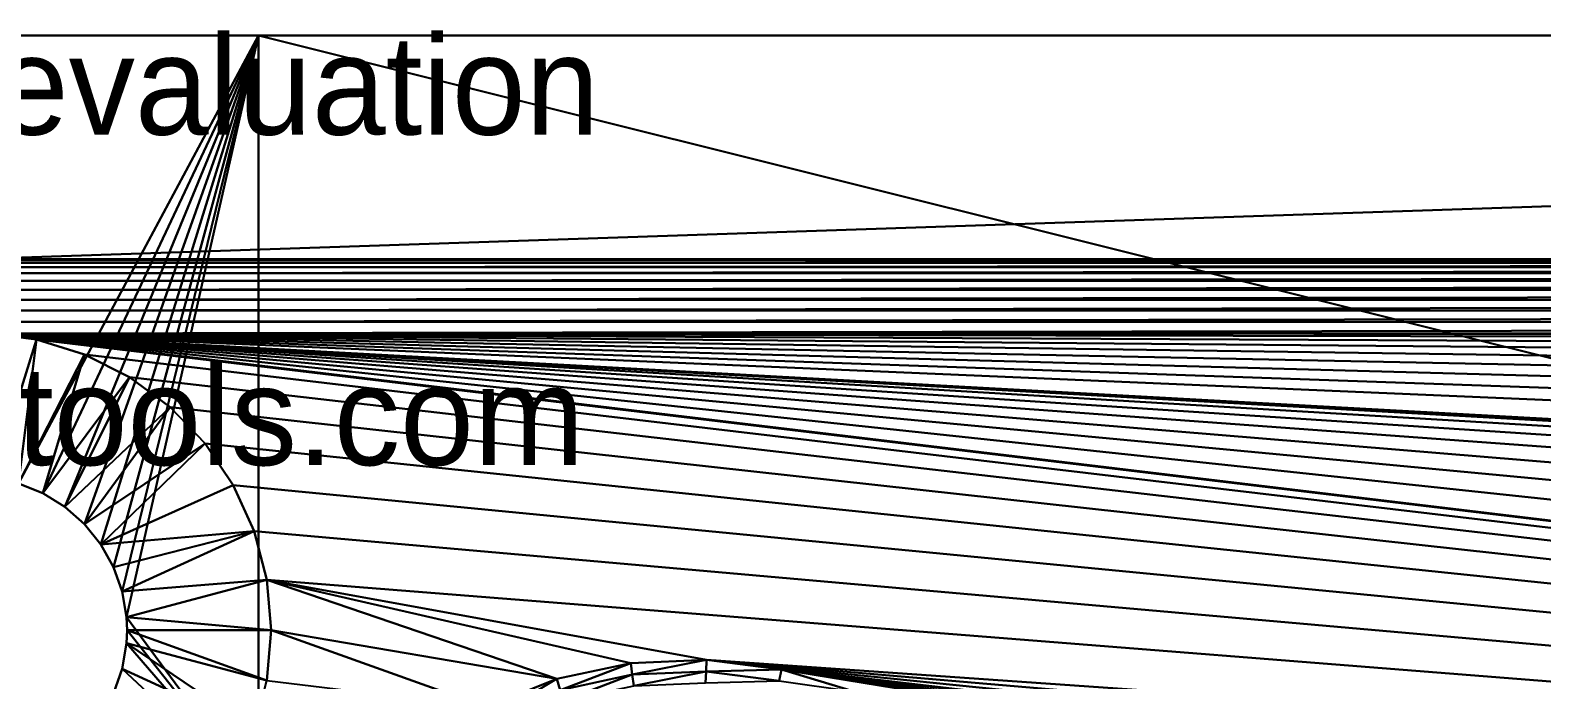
# Model space of a CAD drawing. Header units: millimetres. Extents: x 0 to 86.3, y 0 to 63.6.
# Drawn here: x 8.21 to 24.35, y 56.62 to 63.56 of the extents above; entities that cross this region are included whole.
import ezdxf

# ---------------------------------------------------------------- set-up
doc = ezdxf.new("R2010")
doc.units = ezdxf.units.MM
doc.layers.get('0').update_dxf_attribs({"color": 132, "linetype": 'CONTINUOUS'})

# ---------------------------------------------------------------- blocks, each defined once
blk = doc.blocks.new('ABViewer')
at = {"color": 0, "insert": (0, 0), "char_height": 0.05, "width": 0.5, "attachment_point": 1}
blk.add_mtext('ABViewer 9 evaluation - www.cadsofttools.com', dxfattribs=at)

msp = doc.modelspace()

# ---------------------------------------------------------------- linework, layer by layer
at = {"invisible_edges": 16}
for points in [[(10.653, 63.5), (8.091, 58.716), (7.592, 63.5)], [(78.751, 63.5, 7.137), (43.172, 63.5), (7.592, 63.5, 7.137)], [(7.592, 63.5, 7.137), (43.172, 63.5), (10.653, 63.5)], [(7.592, 63.5, 7.137), (10.653, 63.5), (7.592, 63.5)], [(78.751, 61.112, 7.137), (78.751, 63.5, 7.137), (7.592, 61.112, 7.137)], [(7.592, 61.112, 7.137), (78.751, 63.5, 7.137), (7.592, 63.5, 7.137)], [(10.653, 63.5), (8.349, 58.613), (8.091, 58.716)], [(8.586, 58.467), (8.349, 58.613), (10.653, 63.5)], [(8.586, 58.467), (10.653, 63.5), (8.794, 58.284)], [(8.794, 58.284), (10.653, 63.5), (8.969, 58.067)], [(10.653, 63.5), (9.104, 57.825), (8.969, 58.067)], [(10.653, 63.5), (9.197, 57.563), (9.104, 57.825)], [(9.244, 57.289), (9.197, 57.563), (10.653, 63.5)], [(10.653, 55.378), (9.244, 57.289), (10.653, 63.5)], [(10.653, 55.378), (10.653, 63.5), (43.172, 55.378)], [(43.172, 55.378), (10.653, 63.5), (43.172, 63.5)], [(78.751, 61.112, 4.756), (78.751, 61.112, 7.137), (7.592, 61.112, 4.756)], [(7.592, 61.112, 4.756), (78.751, 61.112, 7.137), (7.592, 61.112, 7.137)], [(7.592, 61.103, 4.632), (78.751, 61.103, 4.632), (78.751, 61.112, 4.756)], [(7.592, 61.103, 4.632), (78.751, 61.112, 4.756), (7.592, 61.112, 4.756)], [(7.592, 61.074, 4.511), (78.751, 61.074, 4.511), (78.751, 61.103, 4.632)], [(7.592, 61.074, 4.511), (78.751, 61.103, 4.632), (7.592, 61.103, 4.632)], [(7.592, 61.026, 4.396), (78.751, 61.026, 4.396), (78.751, 61.074, 4.511)], [(7.592, 61.026, 4.396), (78.751, 61.074, 4.511), (7.592, 61.074, 4.511)], [(7.592, 60.961, 4.29), (78.751, 60.961, 4.29), (78.751, 61.026, 4.396)], [(7.592, 60.961, 4.29), (78.751, 61.026, 4.396), (7.592, 61.026, 4.396)], [(7.592, 60.88, 4.195), (78.751, 60.88, 4.195), (78.751, 60.961, 4.29)], [(7.592, 60.88, 4.195), (78.751, 60.961, 4.29), (7.592, 60.961, 4.29)], [(7.592, 60.785, 4.114), (78.751, 60.785, 4.114), (78.751, 60.88, 4.195)], [(7.592, 60.785, 4.114), (78.751, 60.88, 4.195), (7.592, 60.88, 4.195)], [(7.592, 60.679, 4.049), (78.751, 60.679, 4.049), (78.751, 60.785, 4.114)], [(7.592, 60.679, 4.049), (78.751, 60.785, 4.114), (7.592, 60.785, 4.114)], [(7.592, 60.564, 4.001), (78.751, 60.564, 4.001), (78.751, 60.679, 4.049)], [(7.592, 60.564, 4.001), (78.751, 60.679, 4.049), (7.592, 60.679, 4.049)], [(7.592, 60.443, 3.972), (78.751, 60.443, 3.972), (78.751, 60.564, 4.001)], [(7.592, 60.443, 3.972), (78.751, 60.564, 4.001), (7.592, 60.564, 4.001)], [(7.812, 60.319, 3.962), (78.751, 60.443, 3.972), (7.592, 60.443, 3.972)], [(78.531, 60.319, 3.962), (78.751, 60.443, 3.972), (7.812, 60.319, 3.962)], [(8.281, 60.254, 3.175), (7.812, 60.319, 3.962), (7.746, 60.322, 3.175)], [(7.82, 58.775, 3.175), (8.281, 60.254, 3.175), (7.746, 60.322, 3.175)], [(78.328, 60.299, 3.962), (78.531, 60.319, 3.962), (7.812, 60.319, 3.962)], [(76.101, 58.928, 3.962), (76.439, 59.347, 3.962), (7.812, 60.319, 3.962)], [(7.812, 60.319, 3.962), (76.439, 59.347, 3.962), (76.844, 59.703, 3.962)], [(76.844, 59.703, 3.962), (77.302, 59.985, 3.962), (7.812, 60.319, 3.962)], [(7.812, 60.319, 3.962), (77.302, 59.985, 3.962), (77.802, 60.186, 3.962)], [(7.812, 60.319, 3.962), (77.802, 60.186, 3.962), (78.328, 60.299, 3.962)], [(75.568, 57.419, 3.962), (75.659, 57.95, 3.962), (7.812, 60.319, 3.962)], [(7.812, 60.319, 3.962), (75.659, 57.95, 3.962), (75.838, 58.458, 3.962)], [(7.812, 60.319, 3.962), (75.838, 58.458, 3.962), (76.101, 58.928, 3.962)], [(67.161, 54.74, 3.962), (67.669, 55.37, 3.962), (7.812, 60.319, 3.962)], [(67.161, 54.74, 3.962), (7.812, 60.319, 3.962), (66.766, 54.034, 3.962)], [(67.669, 55.37, 3.962), (68.276, 55.904, 3.962), (7.812, 60.319, 3.962)], [(7.812, 60.319, 3.962), (68.276, 55.904, 3.962), (68.965, 56.328, 3.962)], [(7.812, 60.319, 3.962), (68.965, 56.328, 3.962), (69.715, 56.63, 3.962)], [(66.766, 54.034, 3.962), (7.812, 60.319, 3.962), (66.497, 53.272, 3.962)], [(66.497, 53.272, 3.962), (7.812, 60.319, 3.962), (8.281, 60.254, 3.962)], [(69.715, 56.63, 3.962), (70.506, 56.8, 3.962), (7.812, 60.319, 3.962)], [(7.812, 60.319, 3.962), (70.506, 56.8, 3.962), (71.314, 56.835, 3.962)], [(7.812, 60.319, 3.962), (71.314, 56.835, 3.962), (75.568, 57.419, 3.962)], [(8.281, 60.254, 3.175), (8.281, 60.254, 3.962), (7.812, 60.319, 3.962)], [(8.091, 58.716, 3.175), (8.281, 60.254, 3.175), (7.82, 58.775, 3.175)], [(8.091, 58.716, 3.175), (8.795, 60.096, 3.175), (8.281, 60.254, 3.175)], [(66.497, 53.272, 3.962), (8.281, 60.254, 3.962), (8.795, 60.096, 3.962)], [(8.795, 60.096, 3.175), (8.795, 60.096, 3.962), (8.281, 60.254, 3.962)], [(8.795, 60.096, 3.175), (8.281, 60.254, 3.962), (8.281, 60.254, 3.175)], [(8.349, 58.613, 3.175), (8.795, 60.096, 3.175), (8.091, 58.716, 3.175)], [(8.349, 58.613, 3.175), (9.276, 59.854, 3.175), (8.795, 60.096, 3.175)], [(8.795, 60.096, 3.962), (9.276, 59.854, 3.962), (66.497, 53.272, 3.962)], [(9.276, 59.854, 3.175), (9.276, 59.854, 3.962), (8.795, 60.096, 3.962)], [(9.276, 59.854, 3.175), (8.795, 60.096, 3.962), (8.795, 60.096, 3.175)], [(8.586, 58.467, 3.175), (9.276, 59.854, 3.175), (8.349, 58.613, 3.175)], [(8.586, 58.467, 3.175), (9.709, 59.533, 3.175), (9.276, 59.854, 3.175)], [(66.497, 53.272, 3.962), (9.276, 59.854, 3.962), (9.709, 59.533, 3.962)], [(9.709, 59.533, 3.175), (9.709, 59.533, 3.962), (9.276, 59.854, 3.962)], [(9.709, 59.533, 3.175), (9.276, 59.854, 3.962), (9.276, 59.854, 3.175)], [(8.794, 58.284, 3.175), (9.709, 59.533, 3.175), (8.586, 58.467, 3.175)], [(8.794, 58.284, 3.175), (10.082, 59.145, 3.175), (9.709, 59.533, 3.175)], [(66.497, 53.272, 3.962), (9.709, 59.533, 3.962), (10.082, 59.145, 3.962)], [(10.082, 59.145, 3.175), (10.082, 59.145, 3.962), (9.709, 59.533, 3.962)], [(10.082, 59.145, 3.175), (9.709, 59.533, 3.962), (9.709, 59.533, 3.175)], [(8.969, 58.067, 3.175), (10.082, 59.145, 3.175), (8.794, 58.284, 3.175)], [(8.969, 58.067, 3.175), (10.383, 58.698, 3.175), (10.082, 59.145, 3.175)], [(10.082, 59.145, 3.962), (10.383, 58.698, 3.962), (66.497, 53.272, 3.962)], [(10.383, 58.698, 3.175), (10.383, 58.698, 3.962), (10.082, 59.145, 3.962)], [(10.383, 58.698, 3.175), (10.082, 59.145, 3.962), (10.082, 59.145, 3.175)], [(8.091, 58.716, 3.175), (8.091, 58.716), (8.349, 58.613)], [(8.091, 58.716, 3.175), (8.349, 58.613), (8.349, 58.613, 3.175)], [(8.349, 58.613, 3.175), (8.349, 58.613), (8.586, 58.467)], [(8.349, 58.613, 3.175), (8.586, 58.467), (8.586, 58.467, 3.175)], [(10.605, 58.208, 3.175), (10.383, 58.698, 3.175), (8.969, 58.067, 3.175)], [(66.497, 53.272, 3.962), (10.383, 58.698, 3.962), (10.605, 58.208, 3.962)], [(10.605, 58.208, 3.175), (10.605, 58.208, 3.962), (10.383, 58.698, 3.962)], [(10.605, 58.208, 3.175), (10.383, 58.698, 3.962), (10.383, 58.698, 3.175)], [(8.586, 58.467, 3.175), (8.586, 58.467), (8.794, 58.284)], [(8.586, 58.467, 3.175), (8.794, 58.284), (8.794, 58.284, 3.175)], [(8.794, 58.284, 3.175), (8.794, 58.284), (8.969, 58.067)], [(8.794, 58.284, 3.175), (8.969, 58.067), (8.969, 58.067, 3.175)], [(8.969, 58.067, 3.175), (9.104, 57.825, 3.175), (10.605, 58.208, 3.175)], [(10.605, 58.208, 3.175), (9.104, 57.825, 3.175), (9.197, 57.563, 3.175)], [(10.605, 58.208, 3.175), (9.197, 57.563, 3.175), (10.741, 57.687, 3.175)], [(66.497, 53.272, 3.962), (10.605, 58.208, 3.962), (10.741, 57.687, 3.962)], [(10.741, 57.687, 3.175), (10.741, 57.687, 3.962), (10.605, 58.208, 3.962)], [(10.741, 57.687, 3.175), (10.605, 58.208, 3.962), (10.605, 58.208, 3.175)], [(8.969, 58.067, 3.175), (8.969, 58.067), (9.104, 57.825)], [(8.969, 58.067, 3.175), (9.104, 57.825), (9.104, 57.825, 3.175)], [(9.104, 57.825, 3.175), (9.104, 57.825), (9.197, 57.563)], [(9.104, 57.825, 3.175), (9.197, 57.563), (9.197, 57.563, 3.175)], [(10.741, 57.687, 3.175), (9.197, 57.563, 3.175), (9.244, 57.289, 3.175)], [(10.741, 57.687, 3.175), (9.244, 57.289, 3.175), (10.787, 57.15, 3.175)], [(10.787, 57.15, 3.962), (13.835, 56.63, 3.962), (10.741, 57.687, 3.962)], [(15.434, 56.835, 3.962), (66.497, 53.272, 3.962), (10.741, 57.687, 3.962)], [(15.434, 56.835, 3.962), (10.741, 57.687, 3.962), (14.626, 56.8, 3.962)], [(14.626, 56.8, 3.962), (10.741, 57.687, 3.962), (13.835, 56.63, 3.962)], [(10.787, 57.15, 3.175), (10.787, 57.15, 3.962), (10.741, 57.687, 3.962)], [(10.787, 57.15, 3.175), (10.741, 57.687, 3.962), (10.741, 57.687, 3.175)], [(9.197, 57.563, 3.175), (9.197, 57.563), (9.244, 57.289)], [(9.197, 57.563, 3.175), (9.244, 57.289), (9.244, 57.289, 3.175)], [(9.25, 57.15), (9.25, 57.15, 3.175), (9.244, 57.289)], [(9.244, 57.289, 3.175), (9.244, 57.289), (9.25, 57.15, 3.175)], [(9.25, 57.15), (9.244, 57.289), (10.653, 55.378)], [(10.787, 57.15, 3.175), (9.244, 57.289, 3.175), (9.25, 57.15, 3.175)], [(9.244, 57.011, 3.175), (9.25, 57.15, 3.175), (9.25, 57.15)], [(9.25, 57.15), (9.244, 57.011), (9.244, 57.011, 3.175)], [(10.653, 55.378), (9.244, 57.011), (9.25, 57.15)], [(10.741, 56.613, 3.175), (9.25, 57.15, 3.175), (9.244, 57.011, 3.175)], [(10.787, 57.15, 3.175), (9.25, 57.15, 3.175), (10.741, 56.613, 3.175)], [(10.741, 56.613, 3.962), (13.085, 56.328, 3.962), (10.787, 57.15, 3.962)], [(10.741, 56.613, 3.175), (10.741, 56.613, 3.962), (10.787, 57.15, 3.962)], [(10.741, 56.613, 3.175), (10.787, 57.15, 3.962), (10.787, 57.15, 3.175)], [(10.787, 57.15, 3.962), (13.085, 56.328, 3.962), (13.835, 56.63, 3.962)], [(9.244, 57.011, 3.175), (9.244, 57.011), (9.197, 56.737)], [(9.244, 57.011, 3.175), (9.197, 56.737), (9.197, 56.737, 3.175)], [(10.653, 55.378), (9.197, 56.737), (9.244, 57.011)], [(10.605, 56.092, 3.175), (9.244, 57.011, 3.175), (9.197, 56.737, 3.175)], [(10.741, 56.613, 3.175), (9.244, 57.011, 3.175), (10.605, 56.092, 3.175)], [(13.872, 56.511, 3.972), (14.626, 56.8, 3.962), (13.835, 56.63, 3.962)], [(14.642, 56.677, 3.972), (14.626, 56.8, 3.962), (13.872, 56.511, 3.972)], [(14.642, 56.677, 3.972), (15.434, 56.835, 3.962), (14.626, 56.8, 3.962)], [(15.429, 56.71, 3.972), (15.434, 56.835, 3.962), (14.642, 56.677, 3.972)], [(15.429, 56.71, 3.972), (16.236, 56.732, 3.962), (15.434, 56.835, 3.962)], [(16.236, 56.732, 3.962), (66.497, 50.868, 3.962), (15.434, 56.835, 3.962)], [(15.434, 56.835, 3.962), (66.497, 50.868, 3.962), (66.36, 51.666, 3.962)], [(15.434, 56.835, 3.962), (66.36, 51.666, 3.962), (66.36, 52.474, 3.962)], [(66.36, 52.474, 3.962), (66.497, 53.272, 3.962), (15.434, 56.835, 3.962)], [(9.197, 56.737, 3.175), (9.197, 56.737), (9.104, 56.475)], [(9.197, 56.737, 3.175), (9.104, 56.475), (9.104, 56.475, 3.175)], [(9.104, 56.475), (9.197, 56.737), (10.653, 55.378)], [(10.605, 56.092, 3.175), (9.197, 56.737, 3.175), (9.104, 56.475, 3.175)], [(13.907, 56.395, 4.001), (14.642, 56.677, 3.972), (13.872, 56.511, 3.972)], [(14.657, 56.557, 4.001), (14.642, 56.677, 3.972), (13.907, 56.395, 4.001)], [(14.657, 56.557, 4.001), (15.429, 56.71, 3.972), (14.642, 56.677, 3.972)], [(15.424, 56.589, 4.001), (15.429, 56.71, 3.972), (14.657, 56.557, 4.001)], [(15.424, 56.589, 4.001), (16.21, 56.61, 3.972), (15.429, 56.71, 3.972)], [(16.21, 56.61, 3.972), (16.236, 56.732, 3.962), (15.429, 56.71, 3.972)], [(16.21, 56.61, 3.972), (17.01, 56.495, 3.962), (16.236, 56.732, 3.962)], [(17.01, 56.495, 3.962), (68.276, 48.236, 3.962), (16.236, 56.732, 3.962)], [(16.236, 56.732, 3.962), (68.276, 48.236, 3.962), (67.669, 48.77, 3.962)], [(16.236, 56.732, 3.962), (67.669, 48.77, 3.962), (67.161, 49.4, 3.962)], [(67.161, 49.4, 3.962), (66.766, 50.106, 3.962), (16.236, 56.732, 3.962)], [(16.236, 56.732, 3.962), (66.766, 50.106, 3.962), (66.497, 50.868, 3.962)], [(13.141, 56.217, 3.972), (13.835, 56.63, 3.962), (13.085, 56.328, 3.962)], [(13.872, 56.511, 3.972), (13.835, 56.63, 3.962), (13.141, 56.217, 3.972)]]:
    msp.add_3dface(points, dxfattribs=at)

# ---------------------------------------------------------------- block references
at = {"xscale": 28.74712936083476, "yscale": 21.16666793823242}
msp.add_blockref('ABViewer', (0.051, 63.5, 3.569), dxfattribs=at)

doc.saveas('drawing.dxf')
